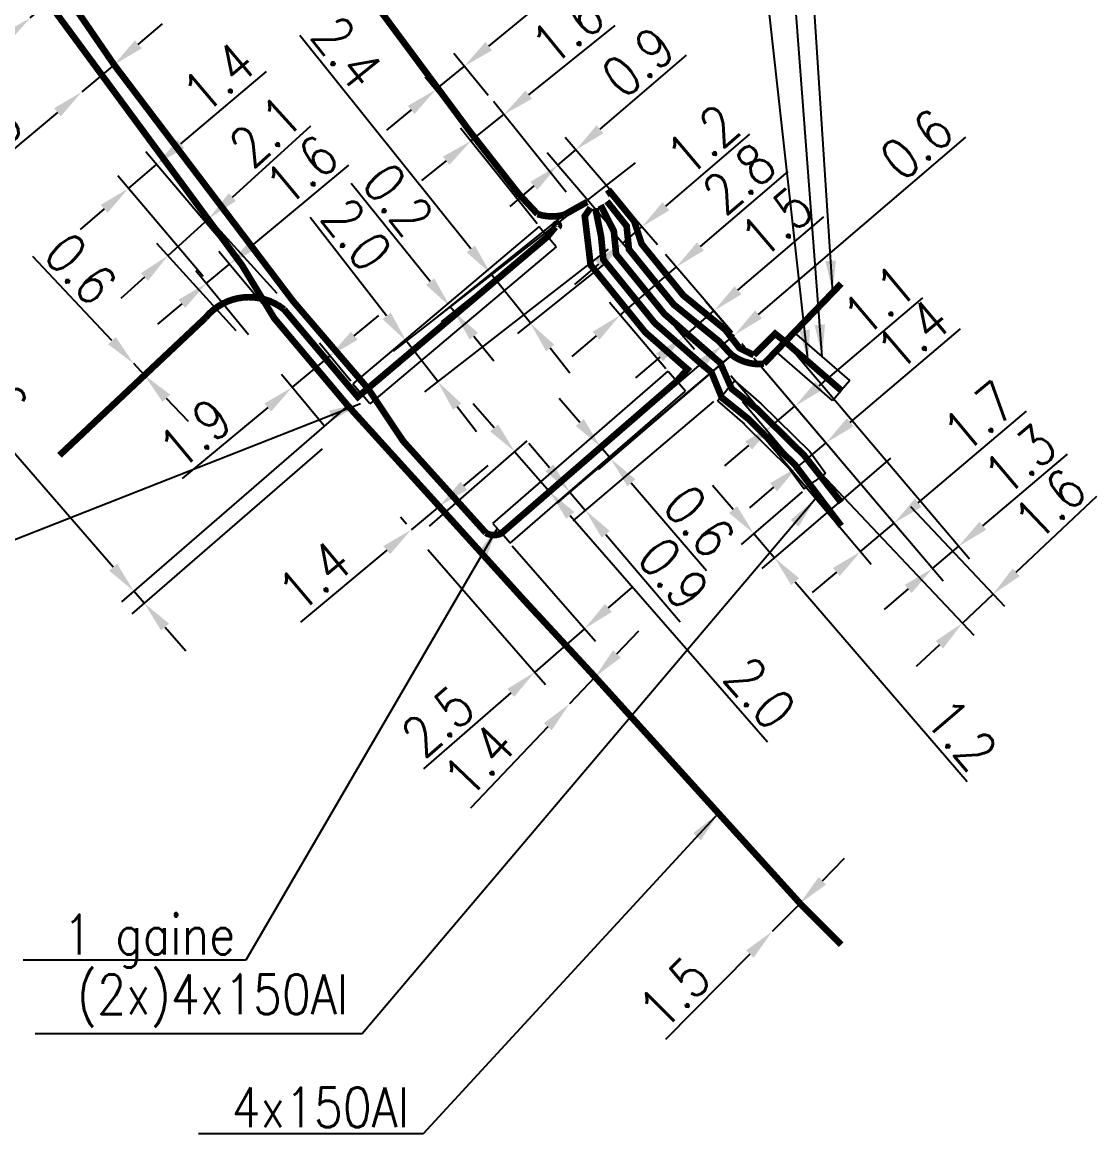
# Model space of a CAD drawing. Header units: millimetres. Extents: x 80000 to 81010, y 144000 to 145002.
# Drawn here: x 80969.01 to 81009.67, y 144140.69 to 144182.77 of the extents above; entities that cross this region are included whole.
import ezdxf

# ---------------------------------------------------------------- set-up
doc = ezdxf.new("R2010")
doc.units = ezdxf.units.MM
doc.header["$PDMODE"] = 34
doc.linetypes.add('B_ST_AL', pattern=[2000, 1000, 1000])
doc.layers.get('Defpoints').update_dxf_attribs({"linetype": 'CONTINUOUS'})
doc.layers.add('B_100', color=3, linetype='CONTINUOUS')
doc.layers.add('B_400', color=7, linetype='CONTINUOUS')
doc.styles.get("Standard").update_dxf_attribs({"font": 'romans.shx', "width": 0.85})
doc.dimstyles.get("Standard").update_dxf_attribs({"dimtxt": 1.5, "dimasz": 1.2, "dimexe": 0.625, "dimexo": 0.625, "dimgap": 0.25, "dimtad": 1, "dimdec": 1, "dimzin": 0, "dimdsep": 46, "dimtxsty": 'Standard', "dimcen": -0.5, "dimadec": 0, "dimazin": 0, "dimtfac": 1, "dimtdec": 1, "dimtmove": 0, "dimatfit": 3, "dimfxl": 0, "dimtolj": 1, "dimtzin": 0, "dimarcsym": 0})

# ---------------------------------------------------------------- blocks, each defined once
blk = doc.blocks.new('*D164')
at = {"layer": 'B_100', "color": 0, "linetype": 'Continuous', "lineweight": -2, "transparency": 16777216}
for p, q in [((80996.695, 144170.067), (81002.401, 144163.326)), ((81002.913, 144164.578), (81007.01, 144168.046)), ((80996.878, 144167.284), (81001.135, 144162.255)), ((81000.732, 144162.732), (81001.997, 144163.803)), ((80999.816, 144161.957), (80998.9, 144161.181))]:
    blk.add_line(p, q, dxfattribs=at)
at = {"layer": 'B_100', "color": 0, "linetype": 'Continuous', "transparency": 16777216}
for points in [[(81002.784, 144164.731), (81003.042, 144164.425), (81001.997, 144163.803)], [(80999.686, 144162.109), (80999.945, 144161.804), (81000.732, 144162.732)]]:
    blk.add_solid(points, dxfattribs=at)
at = {"layer": 'Defpoints', "color": 0, "linetype": 'Continuous', "transparency": 16777216}
for p in [(80996.291, 144170.544), (80996.475, 144167.761), (81001.997, 144163.803)]:
    blk.add_point(p, dxfattribs=at)
at = {"layer": 'B_100', "color": 0, "linetype": 'Continuous', "transparency": 16777216, "insert": (81005.223, 144167.844), "char_height": 1.5, "attachment_point": 5, "rotation": 40.2449}
blk.add_mtext('\\A1;1.7', dxfattribs=at)
blk = doc.blocks.new('*D188')
at = {"layer": 'B_100', "color": 0, "linetype": 'Continuous', "lineweight": -2, "transparency": 16777216}
for p, q in [((80999.285, 144150.265), (81000.129, 144151.119)), ((80998.441, 144149.412), (80997.386, 144148.346)), ((80996.542, 144147.493), (80993.345, 144144.26))]:
    blk.add_line(p, q, dxfattribs=at)
at = {"layer": 'B_100', "color": 0, "linetype": 'Continuous', "transparency": 16777216}
for points in [[(80999.143, 144150.406), (80999.427, 144150.125), (80998.441, 144149.412)], [(80996.4, 144147.633), (80996.684, 144147.352), (80997.386, 144148.346)]]:
    blk.add_solid(points, dxfattribs=at)
at = {"layer": 'Defpoints', "color": 0, "linetype": 'Continuous', "transparency": 16777216}
for p in [(80998.441, 144149.412), (80997.386, 144148.346), (80997.386, 144148.346)]:
    blk.add_point(p, dxfattribs=at)
at = {"layer": 'B_100', "color": 0, "linetype": 'Continuous', "transparency": 16777216, "insert": (80993.685, 144146.026), "char_height": 1.5, "attachment_point": 5, "rotation": 45.3144}
blk.add_mtext('\\A1;1.5', dxfattribs=at)
blk = doc.blocks.new('*D189')
at = {"layer": 'B_100', "color": 0, "linetype": 'Continuous', "lineweight": -2, "transparency": 16777216}
for p, q in [((80985.718, 144165.22), (80986.639, 144165.989)), ((80984.619, 144164.663), (80984.396, 144164.93)), ((80984.796, 144164.451), (80983.722, 144163.553)), ((80983.545, 144163.765), (80983.321, 144164.033)), ((80982.801, 144162.784), (80979.538, 144160.06))]:
    blk.add_line(p, q, dxfattribs=at)
at = {"layer": 'B_100', "color": 0, "linetype": 'Continuous', "transparency": 16777216}
for points in [[(80985.589, 144165.373), (80985.846, 144165.066), (80984.796, 144164.451)], [(80982.672, 144162.938), (80982.929, 144162.631), (80983.722, 144163.553)]]:
    blk.add_solid(points, dxfattribs=at)
at = {"layer": 'Defpoints', "color": 0, "linetype": 'Continuous', "transparency": 16777216}
for p in [(80985.02, 144164.183), (80983.722, 144163.553), (80983.945, 144163.286)]:
    blk.add_point(p, dxfattribs=at)
at = {"layer": 'B_100', "color": 0, "linetype": 'Continuous', "transparency": 16777216, "insert": (80980.068, 144161.805), "char_height": 1.5, "attachment_point": 5, "rotation": 39.8583}
blk.add_mtext('\\A1;1.4', dxfattribs=at)
blk = doc.blocks.new('*D1193')
at = {"layer": 'B_100', "color": 0, "linetype": 'Continuous', "lineweight": -2, "transparency": 16777216}
for p, q in [((80985.984, 144174.185), (80979.51, 144182.265)), ((80989.494, 144175.46), (80986.247, 144172.858)), ((80990.994, 144173.587), (80987.748, 144170.985)), ((80988.235, 144171.376), (80986.735, 144173.249)), ((80988.986, 144170.44), (80989.736, 144169.503))]:
    blk.add_line(p, q, dxfattribs=at)
at = {"layer": 'B_100', "color": 0, "linetype": 'Continuous', "transparency": 16777216}
for points in [[(80986.14, 144174.31), (80985.828, 144174.06), (80986.735, 144173.249)], [(80989.142, 144170.565), (80988.83, 144170.315), (80988.235, 144171.376)]]:
    blk.add_solid(points, dxfattribs=at)
at = {"layer": 'Defpoints', "color": 0, "linetype": 'Continuous', "transparency": 16777216}
for p in [(80989.981, 144175.851), (80991.482, 144173.978), (80986.735, 144173.249)]:
    blk.add_point(p, dxfattribs=at)
at = {"layer": 'B_100', "color": 0, "linetype": 'Continuous', "transparency": 16777216, "insert": (80981.301, 144181.629), "char_height": 1.5, "attachment_point": 5, "rotation": 308.7059}
blk.add_mtext('\\A1;2.4', dxfattribs=at)
blk = doc.blocks.new('*D1396')
at = {"layer": 'B_100', "color": 0, "linetype": 'Continuous', "lineweight": -2, "transparency": 16777216}
for p, q in [((80986.659, 144181.862), (80989.943, 144184.56)), ((80986.644, 144179.99), (80985.335, 144181.583)), ((80984.651, 144180.211), (80985.732, 144181.1)), ((80985.562, 144179.102), (80984.254, 144180.694)), ((80983.724, 144179.449), (80982.796, 144178.687))]:
    blk.add_line(p, q, dxfattribs=at)
at = {"layer": 'B_100', "color": 0, "linetype": 'Continuous', "transparency": 16777216}
for points in [[(80986.532, 144182.016), (80986.786, 144181.707), (80985.732, 144181.1)], [(80983.597, 144179.604), (80983.851, 144179.295), (80984.651, 144180.211)]]:
    blk.add_solid(points, dxfattribs=at)
at = {"layer": 'Defpoints', "color": 0, "linetype": 'Continuous', "transparency": 16777216}
for p in [(80985.732, 144181.1), (80987.041, 144179.508), (80985.959, 144178.619)]:
    blk.add_point(p, dxfattribs=at)
at = {"layer": 'B_100', "color": 0, "linetype": 'Continuous', "transparency": 16777216, "insert": (80988.13, 144184.364), "char_height": 1.5, "attachment_point": 5, "rotation": 39.4138}
blk.add_mtext('\\A1;1.4', dxfattribs=at)
blk = doc.blocks.new('*D1397')
at = {"layer": 'B_100', "color": 0, "linetype": 'Continuous', "lineweight": -2, "transparency": 16777216}
for p, q in [((80990.872, 144178.718), (80994.147, 144181.521)), ((80991.993, 144175.564), (80989.554, 144178.412)), ((80991.262, 144175.039), (80988.874, 144177.829)), ((80989.28, 144177.354), (80989.961, 144177.937)), ((80988.369, 144176.574), (80987.457, 144175.793))]:
    blk.add_line(p, q, dxfattribs=at)
at = {"layer": 'B_100', "color": 0, "linetype": 'Continuous', "transparency": 16777216}
for points in [[(80990.742, 144178.87), (80991.003, 144178.566), (80989.961, 144177.937)], [(80988.238, 144176.726), (80988.499, 144176.422), (80989.28, 144177.354)]]:
    blk.add_solid(points, dxfattribs=at)
at = {"layer": 'Defpoints', "color": 0, "linetype": 'Continuous', "transparency": 16777216}
for p in [(80989.961, 144177.937), (80992.399, 144175.089), (80991.669, 144174.564)]:
    blk.add_point(p, dxfattribs=at)
at = {"layer": 'B_100', "color": 0, "linetype": 'Continuous', "transparency": 16777216, "insert": (80992.315, 144181.269), "char_height": 1.5, "attachment_point": 5, "rotation": 40.5716}
blk.add_mtext('\\A1;0.9', dxfattribs=at)
blk = doc.blocks.new('*D1398')
at = {"layer": 'B_100', "color": 0, "linetype": 'Continuous', "lineweight": -2, "transparency": 16777216}
for p, q in [((80992.201, 144177.448), (80983.039, 144170.323)), ((80982.796, 144171.654), (80979.903, 144175.373)), ((80991.176, 144174.181), (80984.236, 144168.784)), ((80984.73, 144169.167), (80983.532, 144170.706)), ((80985.466, 144168.22), (80986.203, 144167.273))]:
    blk.add_line(p, q, dxfattribs=at)
at = {"layer": 'B_100', "color": 0, "linetype": 'Continuous', "transparency": 16777216}
for points in [[(80982.954, 144171.777), (80982.638, 144171.531), (80983.532, 144170.706)], [(80985.624, 144168.343), (80985.308, 144168.097), (80984.73, 144169.167)]]:
    blk.add_solid(points, dxfattribs=at)
at = {"layer": 'Defpoints', "color": 0, "linetype": 'Continuous', "transparency": 16777216}
for p in [(80992.694, 144177.832), (80991.669, 144174.564), (80983.532, 144170.706)]:
    blk.add_point(p, dxfattribs=at)
at = {"layer": 'B_100', "color": 0, "linetype": 'Continuous', "transparency": 16777216, "insert": (80981.666, 144174.736), "char_height": 1.5, "attachment_point": 5, "rotation": 307.8742}
blk.add_mtext('\\A1;2.0', dxfattribs=at)
blk = doc.blocks.new('*D1432')
at = {"layer": 'B_400', "color": 0, "linetype": 'Continuous', "lineweight": -2, "transparency": 16777216}
for p, q in [((80981.574, 144170.901), (80982.498, 144171.668)), ((80981.442, 144169.181), (80980.252, 144170.616)), ((80980.651, 144170.135), (80979.224, 144168.953)), ((80980.425, 144167.505), (80978.825, 144169.434)), ((80978.301, 144168.186), (80975.064, 144165.502))]:
    blk.add_line(p, q, dxfattribs=at)
at = {"layer": 'B_400', "color": 0, "linetype": 'Continuous', "transparency": 16777216}
for points in [[(80981.446, 144171.055), (80981.702, 144170.748), (80980.651, 144170.135)], [(80978.173, 144168.34), (80978.429, 144168.032), (80979.224, 144168.953)]]:
    blk.add_solid(points, dxfattribs=at)
at = {"layer": 'Defpoints', "color": 0, "linetype": 'Continuous', "transparency": 16777216}
for p in [(80979.224, 144168.953), (80981.841, 144168.7), (80980.824, 144167.024)]:
    blk.add_point(p, dxfattribs=at)
at = {"layer": 'B_400', "color": 0, "linetype": 'Continuous', "transparency": 16777216, "insert": (80975.553, 144167.206), "char_height": 1.5, "attachment_point": 5, "rotation": 39.675}
blk.add_mtext('\\A1;1.9', dxfattribs=at)
blk = doc.blocks.new('*D1433')
at = {"layer": 'B_400', "color": 0, "linetype": 'Continuous', "lineweight": -2, "transparency": 16777216}
for p, q in [((80988.173, 144180.027), (80991.442, 144182.647)), ((80989.591, 144176.338), (80986.845, 144179.764)), ((80985.988, 144178.276), (80987.236, 144179.277)), ((80988.498, 144175.143), (80985.597, 144178.764)), ((80985.051, 144177.526), (80984.115, 144176.775))]:
    blk.add_line(p, q, dxfattribs=at)
at = {"layer": 'B_400', "color": 0, "linetype": 'Continuous', "transparency": 16777216}
for points in [[(80988.048, 144180.183), (80988.298, 144179.871), (80987.236, 144179.277)], [(80984.926, 144177.682), (80985.176, 144177.37), (80985.988, 144178.276)]]:
    blk.add_solid(points, dxfattribs=at)
at = {"layer": 'Defpoints', "color": 0, "linetype": 'Continuous', "transparency": 16777216}
for p in [(80987.236, 144179.277), (80989.981, 144175.851), (80988.889, 144174.655)]:
    blk.add_point(p, dxfattribs=at)
at = {"layer": 'B_400', "color": 0, "linetype": 'Continuous', "transparency": 16777216, "insert": (80989.65, 144182.493), "char_height": 1.5, "attachment_point": 5, "rotation": 38.7059}
blk.add_mtext('\\A1;1.6', dxfattribs=at)
blk = doc.blocks.new('*D1434')
at = {"layer": 'B_400', "color": 0, "linetype": 'Continuous', "lineweight": -2, "transparency": 16777216}
for p, q in [((80984.442, 144172.95), (80981.461, 144176.669)), ((80989.494, 144175.46), (80984.705, 144171.622)), ((80988.401, 144174.264), (80984.861, 144171.427)), ((80985.349, 144171.818), (80985.192, 144172.013)), ((80986.099, 144170.882), (80986.849, 144169.945))]:
    blk.add_line(p, q, dxfattribs=at)
at = {"layer": 'B_400', "color": 0, "linetype": 'Continuous', "transparency": 16777216}
for points in [[(80984.598, 144173.075), (80984.286, 144172.824), (80985.192, 144172.013)], [(80986.255, 144171.007), (80985.943, 144170.756), (80985.349, 144171.818)]]:
    blk.add_solid(points, dxfattribs=at)
at = {"layer": 'Defpoints', "color": 0, "linetype": 'Continuous', "transparency": 16777216}
for p in [(80989.981, 144175.851), (80988.889, 144174.655), (80985.192, 144172.013)]:
    blk.add_point(p, dxfattribs=at)
at = {"layer": 'B_400', "color": 0, "linetype": 'Continuous', "transparency": 16777216, "insert": (80983.233, 144176.057), "char_height": 1.5, "attachment_point": 5, "rotation": 308.7059}
blk.add_mtext('\\A1;0.2', dxfattribs=at)
blk = doc.blocks.new('*D1435')
at = {"layer": 'B_400', "color": 0, "linetype": 'Continuous', "lineweight": -2, "transparency": 16777216}
for p, q in [((80986.862, 144167.416), (80986.074, 144168.321)), ((80984.417, 144163.696), (80988.121, 144166.921)), ((80987.65, 144166.511), (80988.96, 144165.005)), ((80987.612, 144163.832), (80989.432, 144165.416)), ((80989.748, 144164.1), (80997.214, 144155.524))]:
    blk.add_line(p, q, dxfattribs=at)
at = {"layer": 'B_400', "color": 0, "linetype": 'Continuous', "transparency": 16777216}
for points in [[(80987.013, 144167.547), (80986.711, 144167.284), (80987.65, 144166.511)], [(80989.899, 144164.231), (80989.597, 144163.969), (80988.96, 144165.005)]]:
    blk.add_solid(points, dxfattribs=at)
at = {"layer": 'Defpoints', "color": 0, "linetype": 'Continuous', "transparency": 16777216}
for p in [(80987.65, 144166.511), (80987.14, 144163.421), (80983.945, 144163.286)]:
    blk.add_point(p, dxfattribs=at)
at = {"layer": 'B_400', "color": 0, "linetype": 'Continuous', "transparency": 16777216, "insert": (80996.927, 144157.376), "char_height": 1.5, "attachment_point": 5, "rotation": 311.0398}
blk.add_mtext('\\A1;2.0', dxfattribs=at)
blk = doc.blocks.new('*D1436')
at = {"layer": 'B_400', "color": 0, "linetype": 'Continuous', "lineweight": -2, "transparency": 16777216}
for p, q in [((80987.551, 144162.95), (80990.695, 144159.338)), ((80984.356, 144162.814), (80988.81, 144157.697)), ((80991.19, 144160.597), (80992.095, 144161.385)), ((80990.285, 144159.809), (80988.4, 144158.168)), ((80987.495, 144157.381), (80984.198, 144154.51))]:
    blk.add_line(p, q, dxfattribs=at)
at = {"layer": 'B_400', "color": 0, "linetype": 'Continuous', "transparency": 16777216}
for points in [[(80991.059, 144160.748), (80991.321, 144160.446), (80990.285, 144159.809)], [(80987.363, 144157.531), (80987.626, 144157.23), (80988.4, 144158.168)]]:
    blk.add_solid(points, dxfattribs=at)
at = {"layer": 'Defpoints', "color": 0, "linetype": 'Continuous', "transparency": 16777216}
for p in [(80987.14, 144163.421), (80983.945, 144163.286), (80988.4, 144158.168)]:
    blk.add_point(p, dxfattribs=at)
at = {"layer": 'B_400', "color": 0, "linetype": 'Continuous', "transparency": 16777216, "insert": (80984.737, 144156.306), "char_height": 1.5, "attachment_point": 5, "rotation": 41.0398}
blk.add_mtext('\\A1;2.5', dxfattribs=at)
blk = doc.blocks.new('*D1437')
at = {"layer": 'B_400', "color": 0, "linetype": 'Continuous', "lineweight": -2, "transparency": 16777216}
for p, q in [((80995.816, 144170.138), (80990.8, 144165.843)), ((80990.105, 144167.617), (80989.324, 144168.528)), ((80993.299, 144168.772), (80990.41, 144166.298)), ((80990.885, 144166.705), (80991.275, 144166.25)), ((80992.055, 144165.338), (80994.898, 144162.017))]:
    blk.add_line(p, q, dxfattribs=at)
at = {"layer": 'B_400', "color": 0, "linetype": 'Continuous', "transparency": 16777216}
for points in [[(80990.256, 144167.747), (80989.953, 144167.486), (80990.885, 144166.705)], [(80992.207, 144165.468), (80991.903, 144165.208), (80991.275, 144166.25)]]:
    blk.add_solid(points, dxfattribs=at)
at = {"layer": 'Defpoints', "color": 0, "linetype": 'Continuous', "transparency": 16777216}
for p in [(80996.291, 144170.544), (80993.774, 144169.178), (80991.275, 144166.25)]:
    blk.add_point(p, dxfattribs=at)
at = {"layer": 'B_400', "color": 0, "linetype": 'Continuous', "transparency": 16777216, "insert": (80994.626, 144163.872), "char_height": 1.5, "attachment_point": 5, "rotation": 310.5665}
blk.add_mtext('\\A1;0.6', dxfattribs=at)
blk = doc.blocks.new('*D1438')
at = {"layer": 'B_400', "color": 0, "linetype": 'Continuous', "lineweight": -2, "transparency": 16777216}
for p, q in [((80994.67, 144174.282), (80997.991, 144177.125)), ((80995.885, 144171.019), (80993.352, 144173.977)), ((80991.632, 144171.681), (80993.759, 144173.502)), ((80993.368, 144169.653), (80991.225, 144172.156)), ((80990.72, 144170.901), (80989.809, 144170.12))]:
    blk.add_line(p, q, dxfattribs=at)
at = {"layer": 'B_400', "color": 0, "linetype": 'Continuous', "transparency": 16777216}
for points in [[(80994.54, 144174.434), (80994.8, 144174.13), (80993.759, 144173.502)], [(80990.59, 144171.052), (80990.85, 144170.749), (80991.632, 144171.681)]]:
    blk.add_solid(points, dxfattribs=at)
at = {"layer": 'Defpoints', "color": 0, "linetype": 'Continuous', "transparency": 16777216}
for p in [(80993.759, 144173.502), (80996.291, 144170.544), (80993.774, 144169.178)]:
    blk.add_point(p, dxfattribs=at)
at = {"layer": 'B_400', "color": 0, "linetype": 'Continuous', "transparency": 16777216, "insert": (80996.136, 144176.854), "char_height": 1.5, "attachment_point": 5, "rotation": 40.5665}
blk.add_mtext('\\A1;2.8', dxfattribs=at)
blk = doc.blocks.new('*D1439')
at = {"layer": 'B_400', "color": 0, "linetype": 'Continuous', "lineweight": -2, "transparency": 16777216}
for p, q in [((80995.814, 144170.14), (80989.255, 144164.581)), ((80995.17, 144168.414), (80989.837, 144163.894)), ((80988.956, 144165.901), (80988.18, 144166.816)), ((80989.731, 144164.985), (80990.313, 144164.299)), ((80991.089, 144163.383), (80993.9, 144160.066))]:
    blk.add_line(p, q, dxfattribs=at)
at = {"layer": 'B_400', "color": 0, "linetype": 'Continuous', "transparency": 16777216}
for points in [[(80989.108, 144166.03), (80988.803, 144165.771), (80989.731, 144164.985)], [(80991.242, 144163.512), (80990.937, 144163.254), (80990.313, 144164.299)]]:
    blk.add_solid(points, dxfattribs=at)
at = {"layer": 'Defpoints', "color": 0, "linetype": 'Continuous', "transparency": 16777216}
for p in [(80996.291, 144170.544), (80995.646, 144168.818), (80989.731, 144164.985)]:
    blk.add_point(p, dxfattribs=at)
at = {"layer": 'B_400', "color": 0, "linetype": 'Continuous', "transparency": 16777216, "insert": (80993.658, 144161.899), "char_height": 1.5, "attachment_point": 5, "rotation": 310.2794}
blk.add_mtext('\\A1;0.9', dxfattribs=at)
blk = doc.blocks.new('*D1440')
at = {"layer": 'B_400', "color": 0, "linetype": 'Continuous', "lineweight": -2, "transparency": 16777216}
for p, q in [((81001.859, 144166.27), (80997.001, 144162.091)), ((80995.907, 144164.321), (80995.125, 144165.231)), ((80998.527, 144164.992), (80996.216, 144163.004)), ((80996.69, 144163.412), (80997.475, 144162.499)), ((80998.257, 144161.589), (81004.767, 144154.021))]:
    blk.add_line(p, q, dxfattribs=at)
at = {"layer": 'B_400', "color": 0, "linetype": 'Continuous', "transparency": 16777216}
for points in [[(80996.059, 144164.452), (80995.756, 144164.191), (80996.69, 144163.412)], [(80998.409, 144161.72), (80998.106, 144161.459), (80997.475, 144162.499)]]:
    blk.add_solid(points, dxfattribs=at)
at = {"layer": 'Defpoints', "color": 0, "linetype": 'Continuous', "transparency": 16777216}
for p in [(81002.333, 144166.678), (80999.001, 144165.4), (80997.475, 144162.499)]:
    blk.add_point(p, dxfattribs=at)
at = {"layer": 'B_400', "color": 0, "linetype": 'Continuous', "transparency": 16777216, "insert": (81004.551, 144155.806), "char_height": 1.5, "attachment_point": 5, "rotation": 310.7027}
blk.add_mtext('\\A1;1.2', dxfattribs=at)
blk = doc.blocks.new('*D1481')
at = {"layer": 'B_400', "color": 0, "linetype": 'Continuous', "lineweight": -2, "transparency": 16777216}
for p, q in [((80996.695, 144170.067), (81003.856, 144161.617)), ((80998.309, 144170.173), (81004.848, 144162.457)), ((81005.36, 144163.71), (81008.556, 144166.418)), ((81003.452, 144162.094), (81004.444, 144162.934)), ((81002.537, 144161.318), (81001.621, 144160.542))]:
    blk.add_line(p, q, dxfattribs=at)
at = {"layer": 'B_400', "color": 0, "linetype": 'Continuous', "transparency": 16777216}
for points in [[(81005.23, 144163.862), (81005.489, 144163.557), (81004.444, 144162.934)], [(81002.408, 144161.47), (81002.666, 144161.165), (81003.452, 144162.094)]]:
    blk.add_solid(points, dxfattribs=at)
at = {"layer": 'Defpoints', "color": 0, "linetype": 'Continuous', "transparency": 16777216}
for p in [(80996.291, 144170.544), (80997.905, 144170.65), (81003.452, 144162.094)]:
    blk.add_point(p, dxfattribs=at)
at = {"layer": 'B_400', "color": 0, "linetype": 'Continuous', "transparency": 16777216, "insert": (81006.769, 144166.215), "char_height": 1.5, "attachment_point": 5, "rotation": 40.2794}
blk.add_mtext('\\A1;1.3', dxfattribs=at)
blk = doc.blocks.new('*D1516')
at = {"layer": 'B_100', "color": 0, "linetype": 'Continuous', "lineweight": -2, "transparency": 16777216}
for p, q in [((80970.938, 144184.263), (80975.351, 144187.862)), ((80969.311, 144182.936), (80970.008, 144183.505)), ((80968.381, 144182.177), (80967.451, 144181.419))]:
    blk.add_line(p, q, dxfattribs=at)
at = {"layer": 'B_100', "color": 0, "linetype": 'Continuous', "transparency": 16777216}
for points in [[(80970.812, 144184.418), (80971.065, 144184.108), (80970.008, 144183.505)], [(80968.255, 144182.332), (80968.507, 144182.022), (80969.311, 144182.936)]]:
    blk.add_solid(points, dxfattribs=at)
at = {"layer": 'Defpoints', "color": 0, "linetype": 'Continuous', "transparency": 16777216}
for p in [(80970.008, 144183.505), (80969.311, 144182.936), (80969.311, 144182.936)]:
    blk.add_point(p, dxfattribs=at)
at = {"layer": 'B_100', "color": 0, "linetype": 'Continuous', "transparency": 16777216, "insert": (80973.513, 144187.653), "char_height": 1.5, "attachment_point": 5, "rotation": 39.2002}
blk.add_mtext('\\A1;0.9', dxfattribs=at)
blk = doc.blocks.new('*D1517')
at = {"layer": 'B_100', "color": 0, "linetype": 'Continuous', "lineweight": -2, "transparency": 16777216}
for p, q in [((80973.401, 144181.933), (80974.32, 144182.706)), ((80972.483, 144181.161), (80971.259, 144180.131)), ((80970.34, 144179.358), (80967.134, 144176.662))]:
    blk.add_line(p, q, dxfattribs=at)
at = {"layer": 'B_100', "color": 0, "linetype": 'Continuous', "transparency": 16777216}
for points in [[(80973.272, 144182.086), (80973.53, 144181.78), (80972.483, 144181.161)], [(80970.212, 144179.511), (80970.469, 144179.205), (80971.259, 144180.131)]]:
    blk.add_solid(points, dxfattribs=at)
at = {"layer": 'Defpoints', "color": 0, "linetype": 'Continuous', "transparency": 16777216}
for p in [(80972.483, 144181.161), (80971.259, 144180.131), (80971.259, 144180.131)]:
    blk.add_point(p, dxfattribs=at)
at = {"layer": 'B_100', "color": 0, "linetype": 'Continuous', "transparency": 16777216, "insert": (80967.634, 144178.389), "char_height": 1.5, "attachment_point": 5, "rotation": 40.0713}
blk.add_mtext('\\A1;1.6', dxfattribs=at)
blk = doc.blocks.new('*D1518')
at = {"layer": 'B_100', "color": 0, "linetype": 'Continuous', "lineweight": -2, "transparency": 16777216}
for p, q in [((80972.402, 144170.718), (80969.404, 144173.9)), ((80973.637, 144169.408), (80973.225, 144169.845)), ((80974.46, 144168.535), (80975.283, 144167.661))]:
    blk.add_line(p, q, dxfattribs=at)
at = {"layer": 'B_100', "color": 0, "linetype": 'Continuous', "transparency": 16777216}
for points in [[(80972.548, 144170.855), (80972.257, 144170.581), (80973.225, 144169.845)], [(80974.605, 144168.672), (80974.314, 144168.397), (80973.637, 144169.408)]]:
    blk.add_solid(points, dxfattribs=at)
at = {"layer": 'Defpoints', "color": 0, "linetype": 'Continuous', "transparency": 16777216}
for p in [(80973.225, 144169.845), (80973.225, 144169.845), (80973.637, 144169.408)]:
    blk.add_point(p, dxfattribs=at)
at = {"layer": 'B_100', "color": 0, "linetype": 'Continuous', "transparency": 16777216, "insert": (80971.22, 144173.431), "char_height": 1.5, "attachment_point": 5, "rotation": 313.2976}
blk.add_mtext('\\A1;0.6', dxfattribs=at)
blk = doc.blocks.new('*D1519')
at = {"layer": 'B_100', "color": 0, "linetype": 'Continuous', "lineweight": -2, "transparency": 16777216}
for p, q in [((80975.009, 144178.16), (80978.252, 144180.907)), ((80976.923, 144174.044), (80973.69, 144177.862)), ((80973.025, 144176.48), (80974.093, 144177.385)), ((80975.855, 144173.139), (80972.621, 144176.957)), ((80972.109, 144175.704), (80971.194, 144174.929))]:
    blk.add_line(p, q, dxfattribs=at)
at = {"layer": 'B_100', "color": 0, "linetype": 'Continuous', "transparency": 16777216}
for points in [[(80974.88, 144178.313), (80975.138, 144178.008), (80974.093, 144177.385)], [(80971.98, 144175.857), (80972.239, 144175.552), (80973.025, 144176.48)]]:
    blk.add_solid(points, dxfattribs=at)
at = {"layer": 'Defpoints', "color": 0, "linetype": 'Continuous', "transparency": 16777216}
for p in [(80973.025, 144176.48), (80977.327, 144173.567), (80976.259, 144172.662)]:
    blk.add_point(p, dxfattribs=at)
at = {"layer": 'B_100', "color": 0, "linetype": 'Continuous', "transparency": 16777216, "insert": (80976.442, 144180.684), "char_height": 1.5, "attachment_point": 5, "rotation": 40.2604}
blk.add_mtext('\\A1;1.4', dxfattribs=at)
blk = doc.blocks.new('*D1520')
at = {"layer": 'B_100', "color": 0, "linetype": 'Continuous', "lineweight": -2, "transparency": 16777216}
for p, q in [((80976.96, 144176.15), (80979.925, 144178.845)), ((80978.652, 144172.504), (80975.652, 144175.805)), ((80974.518, 144173.93), (80976.072, 144175.343)), ((80977.099, 144171.092), (80974.098, 144174.392)), ((80973.63, 144173.123), (80972.742, 144172.315))]:
    blk.add_line(p, q, dxfattribs=at)
at = {"layer": 'B_100', "color": 0, "linetype": 'Continuous', "transparency": 16777216}
for points in [[(80976.825, 144176.298), (80977.094, 144176.002), (80976.072, 144175.343)], [(80973.496, 144173.271), (80973.765, 144172.975), (80974.518, 144173.93)]]:
    blk.add_solid(points, dxfattribs=at)
at = {"layer": 'Defpoints', "color": 0, "linetype": 'Continuous', "transparency": 16777216}
for p in [(80974.518, 144173.93), (80979.073, 144172.042), (80977.519, 144170.629)]:
    blk.add_point(p, dxfattribs=at)
at = {"layer": 'B_100', "color": 0, "linetype": 'Continuous', "transparency": 16777216, "insert": (80978.214, 144178.641), "char_height": 1.5, "attachment_point": 5, "rotation": 42.276}
blk.add_mtext('\\A1;2.1', dxfattribs=at)
blk = doc.blocks.new('*D1521')
at = {"layer": 'B_100', "color": 0, "linetype": 'Continuous', "lineweight": -2, "transparency": 16777216}
for p, q in [((80977.774, 144174.371), (80981.37, 144177.355)), ((80978.147, 144172.042), (80976.451, 144174.086)), ((80975.97, 144172.876), (80976.85, 144173.605)), ((80977.576, 144170.94), (80975.571, 144173.357)), ((80975.047, 144172.11), (80974.123, 144171.343))]:
    blk.add_line(p, q, dxfattribs=at)
at = {"layer": 'B_100', "color": 0, "linetype": 'Continuous', "transparency": 16777216}
for points in [[(80977.646, 144174.525), (80977.901, 144174.217), (80976.85, 144173.605)], [(80974.919, 144172.263), (80975.174, 144171.956), (80975.97, 144172.876)]]:
    blk.add_solid(points, dxfattribs=at)
at = {"layer": 'Defpoints', "color": 0, "linetype": 'Continuous', "transparency": 16777216}
for p in [(80975.97, 144172.876), (80978.546, 144171.561), (80977.975, 144170.459)]:
    blk.add_point(p, dxfattribs=at)
at = {"layer": 'B_100', "color": 0, "linetype": 'Continuous', "transparency": 16777216, "insert": (80979.581, 144177.17), "char_height": 1.5, "attachment_point": 5, "rotation": 39.675}
blk.add_mtext('\\A1;1.6', dxfattribs=at)
blk = doc.blocks.new('*D1522')
at = {"layer": 'B_400', "color": 0, "linetype": 'Continuous', "lineweight": -2, "transparency": 16777216}
for p, q in [((80972.446, 144162.14), (80966.075, 144169.484)), ((80981.369, 144168.291), (80972.76, 144160.824)), ((80980.352, 144166.614), (80973.153, 144160.37)), ((80973.625, 144160.78), (80973.232, 144161.233)), ((80974.412, 144159.873), (80975.198, 144158.967))]:
    blk.add_line(p, q, dxfattribs=at)
at = {"layer": 'B_400', "color": 0, "linetype": 'Continuous', "transparency": 16777216}
for points in [[(80972.597, 144162.271), (80972.295, 144162.009), (80973.232, 144161.233)], [(80974.563, 144160.004), (80974.261, 144159.742), (80973.625, 144160.78)]]:
    blk.add_solid(points, dxfattribs=at)
at = {"layer": 'Defpoints', "color": 0, "linetype": 'Continuous', "transparency": 16777216}
for p in [(80981.841, 144168.7), (80980.824, 144167.024), (80973.625, 144160.78)]:
    blk.add_point(p, dxfattribs=at)
at = {"layer": 'B_400', "color": 0, "linetype": 'Continuous', "transparency": 16777216, "insert": (80967.87, 144168.942), "char_height": 1.5, "attachment_point": 5, "rotation": 310.936}
blk.add_mtext('\\A1;0.6', dxfattribs=at)
blk = doc.blocks.new('*D1523')
at = {"layer": 'B_100', "color": 0, "linetype": 'Continuous', "lineweight": -2, "transparency": 16777216}
for p, q in [((80991.51, 144158.854), (80992.336, 144159.724)), ((80990.684, 144157.984), (80989.72, 144156.969)), ((80988.893, 144156.099), (80985.967, 144153.017))]:
    blk.add_line(p, q, dxfattribs=at)
at = {"layer": 'B_100', "color": 0, "linetype": 'Continuous', "transparency": 16777216}
for points in [[(80991.365, 144158.992), (80991.655, 144158.717), (80990.684, 144157.984)], [(80988.748, 144156.236), (80989.038, 144155.961), (80989.72, 144156.969)]]:
    blk.add_solid(points, dxfattribs=at)
at = {"layer": 'Defpoints', "color": 0, "linetype": 'Continuous', "transparency": 16777216}
for p in [(80990.684, 144157.984), (80989.72, 144156.969), (80989.72, 144156.969)]:
    blk.add_point(p, dxfattribs=at)
at = {"layer": 'B_100', "color": 0, "linetype": 'Continuous', "transparency": 16777216, "insert": (80986.292, 144154.811), "char_height": 1.5, "attachment_point": 5, "rotation": 46.4821}
blk.add_mtext('\\A1;1.4', dxfattribs=at)
blk = doc.blocks.new('*D1524')
at = {"layer": 'B_100', "color": 0, "linetype": 'Continuous', "lineweight": -2, "transparency": 16777216}
for p, q in [((80993.366, 144175.804), (80996.546, 144178.531)), ((80993.042, 144174.338), (80992.048, 144175.497)), ((80992.313, 144173.713), (80991.319, 144174.872)), ((80991.726, 144174.398), (80992.455, 144175.023)), ((80990.815, 144173.617), (80989.904, 144172.835))]:
    blk.add_line(p, q, dxfattribs=at)
at = {"layer": 'B_100', "color": 0, "linetype": 'Continuous', "transparency": 16777216}
for points in [[(80993.236, 144175.956), (80993.496, 144175.652), (80992.455, 144175.023)], [(80990.684, 144173.768), (80990.945, 144173.465), (80991.726, 144174.398)]]:
    blk.add_solid(points, dxfattribs=at)
at = {"layer": 'Defpoints', "color": 0, "linetype": 'Continuous', "transparency": 16777216}
for p in [(80992.455, 144175.023), (80993.449, 144173.863), (80992.72, 144173.238)]:
    blk.add_point(p, dxfattribs=at)
at = {"layer": 'B_100', "color": 0, "linetype": 'Continuous', "transparency": 16777216, "insert": (80994.76, 144178.317), "char_height": 1.5, "attachment_point": 5, "rotation": 40.613}
blk.add_mtext('\\A1;1.2', dxfattribs=at)
blk = doc.blocks.new('*D1525')
at = {"layer": 'B_100', "color": 0, "linetype": 'Continuous', "lineweight": -2, "transparency": 16777216}
for p, q in [((80996.092, 144172.621), (80999.344, 144175.405)), ((80994.86, 144172.216), (80995.587, 144171.366)), ((80994.041, 144170.865), (80995.181, 144171.841)), ((80993.721, 144171.24), (80994.448, 144170.39)), ((80993.13, 144170.085), (80992.218, 144169.304))]:
    blk.add_line(p, q, dxfattribs=at)
at = {"layer": 'B_100', "color": 0, "linetype": 'Continuous', "transparency": 16777216}
for points in [[(80995.962, 144172.773), (80996.223, 144172.469), (80995.181, 144171.841)], [(80993, 144170.237), (80993.26, 144169.933), (80994.041, 144170.865)]]:
    blk.add_solid(points, dxfattribs=at)
at = {"layer": 'Defpoints', "color": 0, "linetype": 'Continuous', "transparency": 16777216}
for p in [(80994.454, 144172.69), (80995.181, 144171.841), (80993.314, 144171.715)]:
    blk.add_point(p, dxfattribs=at)
at = {"layer": 'B_100', "color": 0, "linetype": 'Continuous', "transparency": 16777216, "insert": (80997.558, 144175.192), "char_height": 1.5, "attachment_point": 5, "rotation": 40.5682}
blk.add_mtext('\\A1;1.5', dxfattribs=at)
blk = doc.blocks.new('*D1526')
at = {"layer": 'B_100', "color": 0, "linetype": 'Continuous', "lineweight": -2, "transparency": 16777216}
for p, q in [((80999.025, 144165.918), (81005.014, 144159.57)), ((81006.622, 144161.947), (81009.669, 144164.822)), ((81002.622, 144164.437), (81006.178, 144160.668)), ((81004.586, 144160.025), (81005.749, 144161.123)), ((81003.713, 144159.201), (81002.84, 144158.378))]:
    blk.add_line(p, q, dxfattribs=at)
at = {"layer": 'B_100', "color": 0, "linetype": 'Continuous', "transparency": 16777216}
for points in [[(81006.485, 144162.092), (81006.759, 144161.801), (81005.749, 144161.123)], [(81003.575, 144159.347), (81003.85, 144159.056), (81004.586, 144160.025)]]:
    blk.add_solid(points, dxfattribs=at)
at = {"layer": 'Defpoints', "color": 0, "linetype": 'Continuous', "transparency": 16777216}
for p in [(80998.596, 144166.372), (81002.193, 144164.892), (81005.749, 144161.123)]:
    blk.add_point(p, dxfattribs=at)
at = {"layer": 'B_100', "color": 0, "linetype": 'Continuous', "transparency": 16777216, "insert": (81007.896, 144164.523), "char_height": 1.5, "attachment_point": 5, "rotation": 43.3371}
blk.add_mtext('\\A1;1.6', dxfattribs=at)
blk = doc.blocks.new('*D1527')
at = {"layer": 'B_100', "color": 0, "linetype": 'Continuous', "lineweight": -2, "transparency": 16777216}
for p, q in [((81000.339, 144167.623), (81004.516, 144171.162)), ((80996.695, 144170.067), (80999.828, 144166.37)), ((80996.258, 144168.417), (80998.76, 144165.465)), ((80998.356, 144165.942), (80999.424, 144166.847)), ((80997.44, 144165.166), (80996.525, 144164.39))]:
    blk.add_line(p, q, dxfattribs=at)
at = {"layer": 'B_100', "color": 0, "linetype": 'Continuous', "transparency": 16777216}
for points in [[(81000.21, 144167.775), (81000.469, 144167.47), (80999.424, 144166.847)], [(80997.311, 144165.319), (80997.57, 144165.013), (80998.356, 144165.942)]]:
    blk.add_solid(points, dxfattribs=at)
at = {"layer": 'Defpoints', "color": 0, "linetype": 'Continuous', "transparency": 16777216}
for p in [(80996.291, 144170.544), (80995.854, 144168.894), (80999.424, 144166.847)]:
    blk.add_point(p, dxfattribs=at)
at = {"layer": 'B_100', "color": 0, "linetype": 'Continuous', "transparency": 16777216, "insert": (81002.706, 144170.939), "char_height": 1.5, "attachment_point": 5, "rotation": 40.2794}
blk.add_mtext('\\A1;1.4', dxfattribs=at)
blk = doc.blocks.new('*D1528')
at = {"layer": 'B_100', "color": 0, "linetype": 'Continuous', "lineweight": -2, "transparency": 16777216}
for p, q in [((80999.164, 144169.01), (81003.085, 144172.333)), ((80996.695, 144170.067), (80998.653, 144167.757)), ((80995.823, 144169.397), (80997.814, 144167.047)), ((80997.41, 144167.524), (80998.249, 144168.234)), ((80996.495, 144166.748), (80995.579, 144165.972))]:
    blk.add_line(p, q, dxfattribs=at)
at = {"layer": 'B_100', "color": 0, "linetype": 'Continuous', "transparency": 16777216}
for points in [[(80999.035, 144169.162), (80999.293, 144168.857), (80998.249, 144168.234)], [(80996.366, 144166.9), (80996.624, 144166.595), (80997.41, 144167.524)]]:
    blk.add_solid(points, dxfattribs=at)
at = {"layer": 'Defpoints', "color": 0, "linetype": 'Continuous', "transparency": 16777216}
for p in [(80996.291, 144170.544), (80995.419, 144169.874), (80998.249, 144168.234)]:
    blk.add_point(p, dxfattribs=at)
at = {"layer": 'B_100', "color": 0, "linetype": 'Continuous', "transparency": 16777216, "insert": (81001.437, 144172.247), "char_height": 1.5, "attachment_point": 5, "rotation": 40.2794}
blk.add_mtext('\\A1;1.1', dxfattribs=at)
blk = doc.blocks.new('*D1529')
at = {"layer": 'B_100', "color": 0, "linetype": 'Continuous', "lineweight": -2, "transparency": 16777216}
for p, q in [((80996.872, 144171.711), (81004.709, 144178.42)), ((80995.504, 144170.54), (80995.96, 144170.93)), ((80996.238, 144170.606), (80996.367, 144170.456)), ((80995.782, 144170.216), (80995.911, 144170.065)), ((80994.593, 144169.76), (80993.681, 144168.979))]:
    blk.add_line(p, q, dxfattribs=at)
at = {"layer": 'B_100', "color": 0, "linetype": 'Continuous', "transparency": 16777216}
for points in [[(80996.742, 144171.863), (80997.002, 144171.559), (80995.96, 144170.93)], [(80994.463, 144169.912), (80994.723, 144169.608), (80995.504, 144170.54)]]:
    blk.add_solid(points, dxfattribs=at)
at = {"layer": 'Defpoints', "color": 0, "linetype": 'Continuous', "transparency": 16777216}
for p in [(80995.831, 144171.081), (80995.96, 144170.93), (80995.375, 144170.691)]:
    blk.add_point(p, dxfattribs=at)
at = {"layer": 'B_100', "color": 0, "linetype": 'Continuous', "transparency": 16777216, "insert": (81002.854, 144178.149), "char_height": 1.5, "attachment_point": 5, "rotation": 40.5665}
blk.add_mtext('\\A1;0.6', dxfattribs=at)

msp = doc.modelspace()

# ---------------------------------------------------------------- linework, layer by layer
at = {"layer": 'B_100', "linetype": 'B_ST_AL', "const_width": 0.25, "flags": 128}
for points in [[(80990.382, 144175.966), (80989.518, 144175.479, -0.145928), (80988.509, 144175.506), (80987.822, 144176.241), (80985.959, 144178.619), (80978.948, 144188.072), (80973.367, 144195.374), (80970.525, 144199.064), (80955.484, 144219.131), (80953.22, 144222.227), (80949.944, 144226.703), (80946.196, 144231.867), (80943.606, 144235.338), (80940.66, 144239.229)], [(80990.513, 144175.75), (80990.295, 144175.427), (80990.516, 144173.581), (80992.582, 144171.034), (80994.042, 144169.752), (80994.181, 144169.635), (80993.774, 144169.178), (80987.14, 144163.421, -0.259048), (80986.552, 144163.439), (80983.421, 144166.915), (80982.111, 144168.878), (80979.258, 144172.21), (80972.483, 144181.161), (80972.483, 144181.161), (80968.455, 144187.037), (80966.123, 144190.319), (80964.924, 144192.146), (80960.71, 144198.161), (80957.467, 144202.159), (80949.112, 144213.259), (80947.359, 144214.656), (80946.219, 144215.941), (80944.176, 144219.569), (80941.242, 144222.828), (80940.405, 144224.281), (80940.041, 144224.74), (80937.239, 144228.393), (80929.674, 144235.647), (80924.44, 144219.908)]]:
    msp.add_lwpolyline(points, format="xyb", dxfattribs=at)
msp.add_lwpolyline([(80923.989, 144219.417), (80924.658, 144219.1), (80929.88, 144234.759), (80929.88, 144234.759), (80929.88, 144234.759), (80936.844, 144228.086), (80940.039, 144223.94), (80940.838, 144222.537), (80943.766, 144219.288), (80945.819, 144215.642), (80947.043, 144214.269), (80948.726, 144212.942), (80949.307, 144212.117), (80956.294, 144202.641), (80959.392, 144198.838), (80962.453, 144194.576), (80964.155, 144192.229), (80966.313, 144188.934), (80967.171, 144187.61), (80970.008, 144183.505), (80977.327, 144173.567), (80978.546, 144171.561), (80981.328, 144168.255), (80985.02, 144164.183), (80987.99, 144160.899), (80990.684, 144157.984), (80998.441, 144149.412), (81000, 144147.85)], dxfattribs=at)
at = {"layer": 'B_100', "linetype": 'B_ST_AL', "flags": 128}
for points in [[(81000, 144168.831, 0.25, 0.25, 0), (80997.905, 144170.65, 0.25, 0.25, 0), (80997.495, 144170.98, 0.25, 0.25, 0), (80996.693, 144170.167, 0.25, 0.25, -0.002305), (80996.693, 144170.167, 0.25, 0.25, 0), (80996.149, 144170.435, 0.25, 0.25, 0), (80995.611, 144171.132, 0.25, 0.25, 0), (80994.029, 144172.425, 0.25, 0.25, 0), (80992.448, 144174.374, 0.25, 0.25, 0), (80992.164, 144175.236, 0.25, 0.25, 0), (80991.26, 144176.342, 0.25, 0.25, 0), (80991.127, 144176.256, 0, 0, 0)], [(80990.895, 144175.846, 0.25, 0.25, 0), (80991.396, 144174.859, 0.25, 0.25, 0), (80991.482, 144173.978, 0.25, 0.25, 0), (80993.306, 144171.729, 0.25, 0.25, 0), (80995.419, 144169.874, 0.25, 0.25, 0), (80995.854, 144168.894, 0.25, 0.25, 0), (80996.803, 144168.138, 0.25, 0.25, 0), (80998.596, 144166.372, 0.25, 0.25, 0), (81000, 144164.587, 0, 0, 0)], [(80991.134, 144175.991, 0.25, 0.25, 0), (80991.879, 144175.055, 0.25, 0.25, 0), (80991.965, 144174.176, 0.25, 0.25, 0), (80992.72, 144173.238, 0.25, 0.25, 0), (80993.668, 144172.077, 0.25, 0.25, 0), (80995.375, 144170.691, 0.25, 0.25, 0), (80995.801, 144170.227, 0.25, 0.25, 0), (80995.867, 144170.168, 0.25, 0.25, 0.190653), (80997.07, 144169.839, 0.25, 0.25, 0), (81000, 144172.874, 0, 0, 0)], [(80990.695, 144175.725, 0.25, 0.25, 0), (80990.913, 144174.663, 0.25, 0.25, 0), (80990.999, 144173.78, 0.25, 0.25, 0), (80992.944, 144171.381, 0.25, 0.25, 0), (80994.572, 144169.952, 0.25, 0.25, 0), (80995.087, 144169.518, 0.25, 0.25, 0), (80995.087, 144169.518, 0.25, 0.25, 0), (80995.483, 144168.555, 0.25, 0.25, 0), (80996.475, 144167.761, 0.25, 0.25, 0), (80998.256, 144166.006, 0.25, 0.25, 0), (80998.256, 144166.006, 0.25, 0.25, 0), (81000, 144163.702, 0, 0, 0)], [(80989.292, 144175.014, 0.25, 0.25, 2.364987), (80989.183, 144175.019, 0.25, 0.25, 0), (80988.889, 144174.655, 0.25, 0.25, 0), (80981.707, 144168.586, 0.25, 0.25, 0), (80978.917, 144171.895, 0.25, 0.25, 0.411819), (80975.939, 144171.577, 0.25, 0.25, 0), (80973.637, 144169.408, 0.25, 0.25, 0), (80970.417, 144166.374, 0.25, 0.25, 0), (80970.417, 144166.374, 0, 0, 0)]]:
    msp.add_lwpolyline(points, format="xyseb", dxfattribs=at)
at = {"layer": 'B_400', "color": 7, "linetype": 'CONTINUOUS'}
for p, q in [((80988.567, 144175.037), (80981.518, 144169.082)), ((80988.567, 144175.037), (80988.889, 144174.655)), ((80989.212, 144174.273), (80982.164, 144168.318)), ((80989.212, 144174.273), (80988.889, 144174.655)), ((80998.233, 144171.028), (80997.905, 144170.65)), ((81000.328, 144169.209), (80998.233, 144171.028)), ((80997.577, 144170.272), (80997.905, 144170.65)), ((80999.672, 144168.454), (80997.577, 144170.272)), ((80986.813, 144163.799), (80993.446, 144169.556)), ((80993.446, 144169.556), (80993.774, 144169.178)), ((81000.328, 144169.209), (81000, 144168.831)), ((80981.518, 144169.082), (80981.841, 144168.7)), ((80987.468, 144163.044), (80994.102, 144168.801)), ((80994.102, 144168.801), (80993.774, 144169.178)), ((80995.317, 144168.442), (80995.646, 144168.818)), ((80995.976, 144169.194), (80995.646, 144168.818)), ((80995.976, 144169.194), (80996.964, 144168.327)), ((80999.672, 144168.454), (81000, 144168.831)), ((80982.164, 144168.318), (80981.841, 144168.7)), ((80995.317, 144168.442), (80996.334, 144167.55)), ((80996.964, 144168.327), (80996.976, 144168.319)), ((80996.976, 144168.319), (80998.806, 144166.517)), ((80996.334, 144167.55), (80996.322, 144167.559)), ((80996.322, 144167.559), (80998.046, 144165.862)), ((80998.806, 144166.517), (80999.405, 144165.694)), ((80998.046, 144165.862), (80998.597, 144165.106)), ((80999.405, 144165.694), (80999.001, 144165.4)), ((80998.597, 144165.106), (80999.001, 144165.4)), ((80986.813, 144163.799), (80987.14, 144163.421)), ((80987.468, 144163.044), (80987.14, 144163.421))]:
    msp.add_line(p, q, dxfattribs=at)

# ---------------------------------------------------------------- texts
at = {"layer": 'B_100', "linetype": 'Continuous', "char_height": 1.5, "attachment_point": 9}
for s, insert in [('(2x)4x150Al', (80981.351, 144144.723)), ('4x150Al', (80983.652, 144140.94))]:
    msp.add_mtext(s, dxfattribs=dict(at, insert=insert))
at = {"layer": 'B_400', "linetype": 'Continuous', "insert": (80977.065, 144146.98), "char_height": 1.5, "attachment_point": 9}
msp.add_mtext('1 gaine', dxfattribs=at)

# ---------------------------------------------------------------- dimensions: what is measured, and where the dimension line sits
at = {"layer": 'B_100', "linetype": 'Continuous'}
for base, p1, p2, angle, picture, middle in [((80969.311, 144182.936), (80970.008, 144183.505), (80969.311, 144182.936), 39.2002, '*D1516', (80974.145, 144186.879)), ((80985.732, 144181.1), (80985.959, 144178.619), (80987.041, 144179.508), 219.4138, '*D1396', (80988.765, 144183.592)), ((80971.259, 144180.131), (80972.483, 144181.161), (80971.259, 144180.131), 40.0713, '*D1517', (80968.278, 144177.624)), ((80989.961, 144177.937), (80991.669, 144174.564), (80992.399, 144175.089), 220.5716, '*D1397', (80992.965, 144180.51)), ((80973.025, 144176.48), (80977.327, 144173.567), (80976.259, 144172.662), 40.2604, '*D1519', (80977.089, 144179.921)), ((80974.518, 144173.93), (80979.073, 144172.042), (80977.519, 144170.629), 42.276, '*D1520', (80978.886, 144177.901)), ((80995.96, 144170.93), (80995.375, 144170.691), (80995.831, 144171.081), 220.5665, '*D1529', (81003.505, 144177.389)), ((80983.53245, 144170.7065), (80991.66886, 144174.56428), (80992.69394, 144177.83189), 307.87419, '*D1398', (80980.87621, 144174.12176)), ((80995.181, 144171.841), (80993.314, 144171.715), (80994.454, 144172.69), 220.5682, '*D1525', (80998.209, 144174.433)), ((80973.225, 144169.845), (80973.637, 144169.408), (80973.225, 144169.845), 313.2976, '*D1518', (80970.492, 144172.745)), ((80998.249, 144168.234), (80995.419, 144169.874), (80996.291, 144170.544), 220.2794, '*D1528', (81002.084, 144171.484)), ((80999.424, 144166.847), (80995.854, 144168.894), (80996.291, 144170.544), 220.2794, '*D1527', (81003.352, 144170.176)), ((81005.749, 144161.123), (80998.596, 144166.372), (81002.193, 144164.892), 223.3371, '*D1526', (81008.582, 144163.796)), ((80989.72, 144156.969), (80990.684, 144157.984), (80989.72, 144156.969), 46.4821, '*D1523', (80987.017, 144154.123))]:
    dim = msp.add_linear_dim(base=base, p1=p1, p2=p2, angle=angle, dimstyle='Standard', override={"dimfxl": 1.25}, dxfattribs=at)
    dim.commit()
    dim.dimension.update_dxf_attribs({"geometry": picture, "text_midpoint": middle, "dimtype": 160})
for base, p1, p2, angle, picture, middle in [((80986.735, 144173.249), (80991.482, 144173.978), (80989.981, 144175.851), 128.7059, '*D1193', (80980.52, 144181.004)), ((80983.722, 144163.553), (80985.02, 144164.183), (80983.945, 144163.286), 219.8583, '*D189', (80980.709, 144161.038)), ((80997.386, 144148.346), (80998.441, 144149.412), (80997.386, 144148.346), 225.3144, '*D188', (80994.396, 144145.322))]:
    dim = msp.add_linear_dim(base=base, p1=p1, p2=p2, angle=angle, dimstyle='Standard', dxfattribs=at)
    dim.commit()
    dim.dimension.update_dxf_attribs({"geometry": picture, "text_midpoint": middle, "dimtype": 161})
for base, p1, p2, angle, text, picture, middle in [((80992.455, 144175.023), (80992.72, 144173.238), (80993.449, 144173.863), 220.613, '1.2', '*D1524', (80995.411, 144177.558)), ((80975.97, 144172.876), (80978.546, 144171.561), (80977.975, 144170.459), 39.675, '1.6', '*D1521', (80980.22, 144176.401))]:
    dim = msp.add_linear_dim(base=base, p1=p1, p2=p2, angle=angle, text=text, dimstyle='Standard', override={"dimfxl": 1.25}, dxfattribs=at)
    dim.commit()
    dim.dimension.update_dxf_attribs({"geometry": picture, "text_midpoint": middle, "dimtype": 160})
dim = msp.add_linear_dim(base=(81001.997, 144163.803), p1=(80996.475, 144167.761), p2=(80996.291, 144170.544), angle=40.2449, text='1.7', dimstyle='Standard', dxfattribs=at)
dim.commit()
dim.dimension.update_dxf_attribs({"geometry": '*D164', "text_midpoint": (81005.869, 144167.08), "dimtype": 160})
at = {"layer": 'B_400', "linetype": 'Continuous'}
for base, p1, p2, angle, picture, middle in [((80987.236, 144179.277), (80988.889, 144174.655), (80989.981, 144175.851), 218.7059, '*D1433', (80990.275, 144181.712)), ((80993.759, 144173.502), (80993.774, 144169.178), (80996.291, 144170.544), 220.5665, '*D1438', (80996.787, 144176.094)), ((80985.1923, 144172.0131), (80988.8892, 144174.6551), (80989.9815, 144175.8507), 308.7059, '*D1434', (80982.4529, 144175.4317)), ((80979.224, 144168.953), (80981.841, 144168.7), (80980.824, 144167.024), 39.675, '*D1432', (80976.191, 144166.437)), ((80989.731, 144164.985), (80995.646, 144168.818), (80996.291, 144170.544), 310.2794, '*D1439', (80992.895, 144161.252)), ((80991.275, 144166.25), (80993.774, 144169.178), (80996.291, 144170.544), 130.5665, '*D1437', (80993.867, 144163.222)), ((81003.452, 144162.094), (80997.905, 144170.65), (80996.291, 144170.544), 40.2794, '*D1481', (81007.415, 144165.452)), ((80987.65, 144166.511), (80987.14, 144163.421), (80983.945, 144163.286), 311.0398, '*D1435', (80996.173, 144156.72)), ((80988.4, 144158.168), (80987.14, 144163.421), (80983.945, 144163.286), 41.0398, '*D1436', (80985.394, 144155.552))]:
    dim = msp.add_linear_dim(base=base, p1=p1, p2=p2, angle=angle, dimstyle='Standard', dxfattribs=at)
    dim.commit()
    dim.dimension.update_dxf_attribs({"geometry": picture, "text_midpoint": middle, "dimtype": 160})
dim = msp.add_linear_dim(base=(80973.625, 144160.78), p1=(80981.841, 144168.7), p2=(80980.824, 144167.024), angle=130.936, dimstyle='Standard', override={"dimfxl": 1.25}, dxfattribs=at)
dim.commit()
dim.dimension.update_dxf_attribs({"geometry": '*D1522', "text_midpoint": (80967.114, 144168.287), "dimtype": 160})
at = {"layer": 'B_400', "color": 0, "linetype": 'Continuous'}
dim = msp.add_linear_dim(base=(80997.475, 144162.499), p1=(80999.001, 144165.4), p2=(81002.333, 144166.678), angle=130.7027, dimstyle='Standard', dxfattribs=at)
dim.commit()
dim.dimension.update_dxf_attribs({"geometry": '*D1440', "text_midpoint": (81003.793, 144155.154), "dimtype": 160})

# ---------------------------------------------------------------- leaders
at = {"layer": 'B_100', "linetype": 'Continuous', "annotation_type": 0, "has_hookline": 1, "hookline_direction": 1}
for points, text_width in [([(80999.677, 144172.54), (80997.562, 144205.406), (80996.362, 144205.406)], 7.043), ([(80998.75, 144169.917), (80995.938, 144195.29), (80994.738, 144195.29)], 5.829), ([(80999.011, 144164.715), (80981.876, 144144.473), (80980.676, 144144.473)], 10.929), ([(80995.356, 144152.821), (80984.177, 144140.69), (80982.977, 144140.69)], 7.043)]:
    msp.add_leader(points, dimstyle='Standard', override={"dimfxl": 1.25}, dxfattribs=dict(at, text_width=text_width))
at = {"layer": 'B_400', "linetype": 'Continuous', "annotation_type": 0, "has_hookline": 1, "hookline_direction": 1, "text_width": 13.054}
for points in [[(80999.28, 144170.118), (80997.082, 144199.062), (80995.882, 144199.062)], [(80981.808, 144168.326), (80959.648, 144159.614), (80958.448, 144159.614)]]:
    msp.add_leader(points, dimstyle='Standard', dxfattribs=at)
at = {"layer": 'B_400', "linetype": 'Continuous', "annotation_type": 0, "has_hookline": 1, "hookline_direction": 1, "text_width": 6.982}
msp.add_leader([(80986.982, 144163.6), (80977.472, 144147.26), (80976.272, 144147.26)], dimstyle='Standard', override={"dimfxl": 1.25}, dxfattribs=at)

doc.saveas('drawing.dxf')
